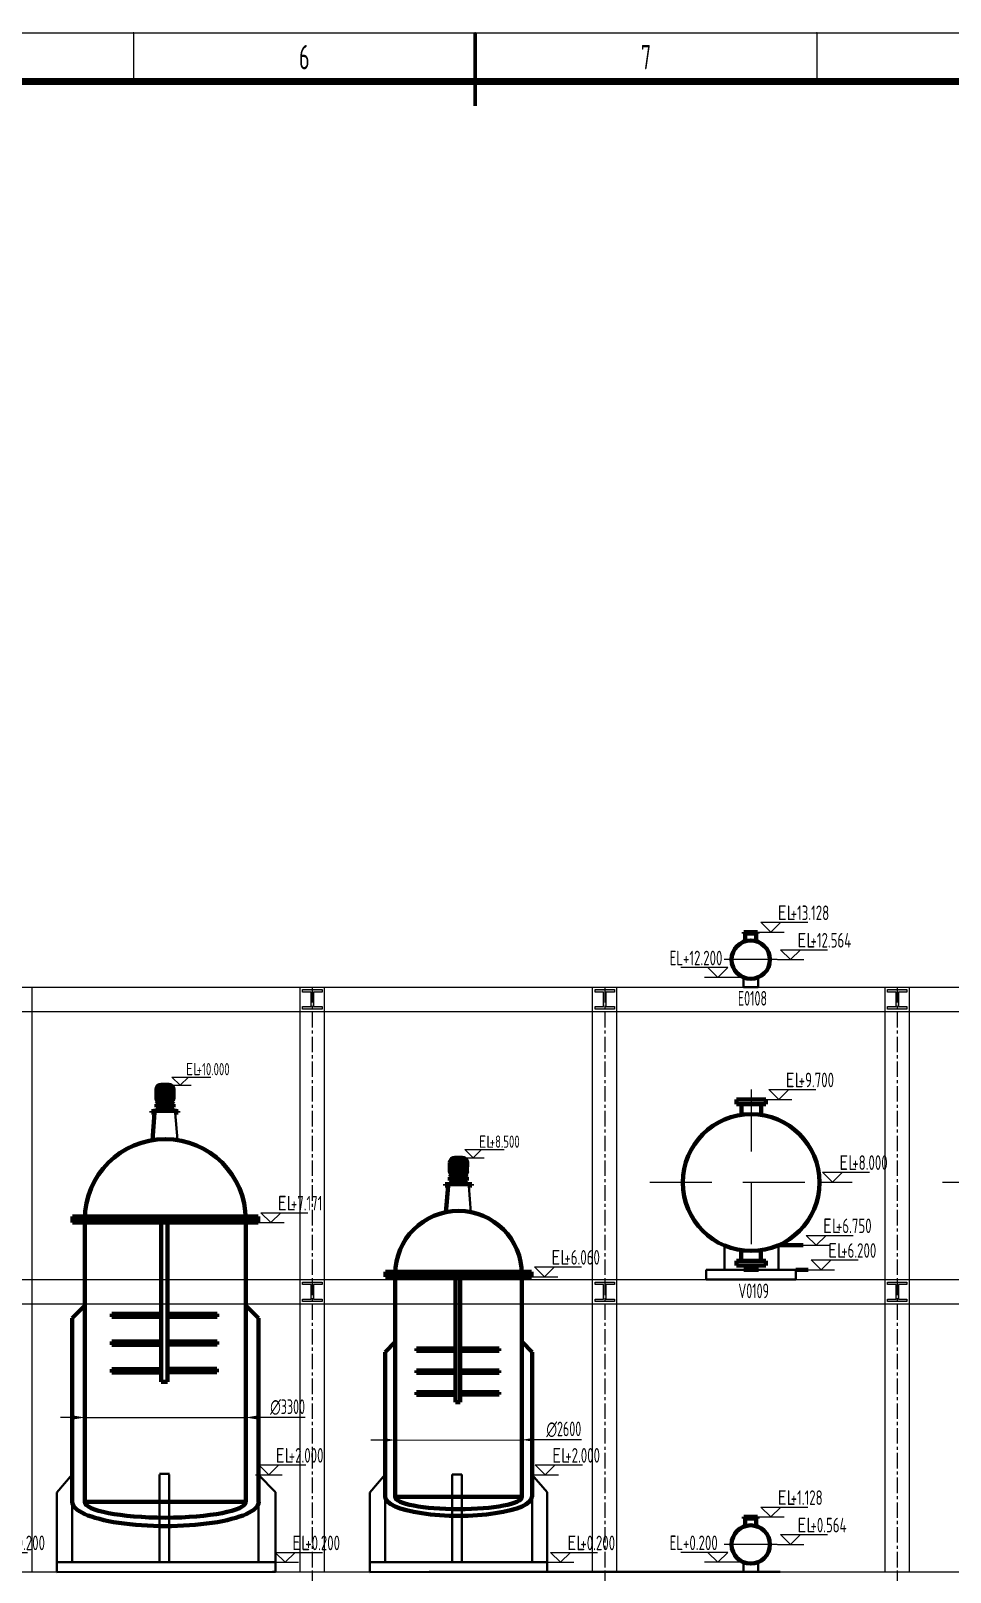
# Model space of a CAD drawing. Header units: millimetres. Extents: x 2250 to 7274, y 852 to 2251.
# Drawn here: x 3628.8 to 3817.4, y 1133.1 to 1449.3 of the extents above; entities that cross this region are included whole.
import ezdxf
from ezdxf.enums import TextEntityAlignment as Align

# ---------------------------------------------------------------- set-up
doc = ezdxf.new("R2010")
doc.units = ezdxf.units.MM
doc.linetypes.add('CENTER', pattern=[50.8, 31.75, -6.35, 6.35, -6.35])
doc.linetypes.add('DASHED', pattern=[19.05, 12.7, -6.35])
for name, color, linetype, lineweight in [('05-图框与标题栏', 7, 'Continuous', 25), ('09-文本', 7, 'Continuous', 25), ('13-文本', 7, 'Continuous', 25), ('13-标注', 7, 'Continuous', 15), ('13-标注 @ 1', 7, 'Continuous', 15), ('14-文本', 7, 'Continuous', 25), ('2-建筑物轮廓', 7, 'Continuous', 25), ('5-中心线', 170, 'CENTER', 25), ('7-设备基础', 140, 'Continuous', 40), ('8-设备轮廓线', 1, 'Continuous', 80), ('9-文本', 7, 'Continuous', 15)]:
    doc.layers.add(name, color=color, linetype=linetype, lineweight=lineweight)
doc.layers.add('3-网格号', color=7, linetype='Continuous', lineweight=25, true_color=0x5bc6e1)
doc.styles.add('5-gbcbig', font='gbenor.shx', dxfattribs={"width": 0.7, "height": 5, "bigfont": 'gbcbig.shx'})
doc.styles.get("Standard").update_dxf_attribs({"font": 'arial.ttf'})
doc.styles.add('国标英文+数字', font='gbenor.shx', dxfattribs={"width": 0.7, "height": 3})
doc.styles.add('图纸中的数字及字母', font='gbenor.shx', dxfattribs={"width": 0.7, "height": 3, "bigfont": 'gbcbig.shx'})
doc.styles.add('工程字', font='gbenor.shx', dxfattribs={"bigfont": 'gbcbig.shx'})
doc.dimstyles.new('ISO-25', dxfattribs={"dimtxt": 2.5, "dimasz": 2.5, "dimexe": 1.25, "dimexo": 0.625, "dimtad": 1, "dimtxsty": 'Standard', "dimcen": 2.5, "dimadec": 0, "dimazin": 0, "dimtfac": 1, "dimtmove": 0, "dimatfit": 3, "dimfxl": 0, "dimarcsym": 0})

# ---------------------------------------------------------------- blocks, each defined once
blk = doc.blocks.new('标高')
at = {"layer": '13-标注'}
for p, q in [((-0.07, 0), (5.35, 0)), ((2.63, 0), (0.58, 2.02)), ((0.58, 2.02), (10.23, 2.02)), ((2.63, 0), (4.68, 2.02))]:
    blk.add_line(p, q, dxfattribs=at)
at = {"layer": '13-标注', "style": '工程字', "width": 0.75}
blk.add_attdef('标高', text='', height=3, dxfattribs=at).set_placement((6.72, 5.48), align=Align.TOP_LEFT)
at = {"layer": '13-标注 @ 1', "insert": (4.04, 5.48), "char_height": 3, "width": 3.6927, "attachment_point": 1, "style": '工程字'}
blk.add_mtext('EL', dxfattribs=at)
blk = doc.blocks.new('*U328')
at = {"layer": '13-标注'}
ref = blk.add_blockref('标高', (3617.85, 1135.11), dxfattribs=at)
ref.add_attrib('标高', '+0.200', dxfattribs={"layer": '13-标注 @ 1', "height": 3, "style": '工程字', "width": 0.75}).set_placement((3624.57, 1140.58), align=Align.TOP_LEFT)
blk = doc.blocks.new('*U332')
at = {"layer": '13-标注'}
ref = blk.add_blockref('标高', (3734.81, 1135.1), dxfattribs=at)
ref.add_attrib('标高', '+0.200', dxfattribs={"layer": '13-标注 @ 1', "height": 3, "style": '工程字', "width": 0.75}).set_placement((3741.54, 1140.57), align=Align.TOP_LEFT)
blk = doc.blocks.new('*U333')
at = {"layer": '13-标注'}
ref = blk.add_blockref('标高', (3731.54, 1193.7), dxfattribs=at)
ref.add_attrib('标高', '+6.060', dxfattribs={"layer": '13-标注 @ 1', "height": 3, "style": '工程字', "width": 0.75}).set_placement((3738.26, 1199.17), align=Align.TOP_LEFT)
blk = doc.blocks.new('*U334')
at = {"layer": '13-标注'}
ref = blk.add_blockref('标高', (3717.33, 1218.09), dxfattribs=dict(at, xscale=0.8354673706024132, yscale=0.8354673706024132, zscale=0.8354673706024132))
ref.add_attrib('标高', '+8.500', dxfattribs={"layer": '13-标注 @ 1', "height": 2.506, "style": '工程字', "width": 0.75}).set_placement((3722.95, 1222.67), align=Align.TOP_LEFT)
blk = doc.blocks.new('*U335')
at = {"layer": '13-标注'}
ref = blk.add_blockref('标高', (3731.71, 1153.06), dxfattribs=at)
ref.add_attrib('标高', '+2.000', dxfattribs={"layer": '13-标注 @ 1', "height": 3, "style": '工程字', "width": 0.75}).set_placement((3738.44, 1158.54), align=Align.TOP_LEFT)
blk = doc.blocks.new('*D217')
at = {"layer": '9-文本', "color": 0, "linetype": 'Continuous', "lineweight": -2, "transparency": 16777216}
for p, q in [((3701.04, 1160.19), (3698.54, 1160.18)), ((3703.54, 1160.19), (3729.54, 1160.23)), ((3741.74, 1160.25), (3732.04, 1160.23))]:
    blk.add_line(p, q, dxfattribs=at)
at = {"layer": '9-文本', "color": 0, "transparency": 16777216}
for points in [[(3701.04, 1160.6), (3701.04, 1159.77), (3703.54, 1160.19)], [(3732.04, 1160.65), (3732.04, 1159.82), (3729.54, 1160.23)]]:
    blk.add_solid(points, dxfattribs=at)
at = {"layer": 'Defpoints', "color": 0, "transparency": 16777216}
for p in [(3703.54, 1160.19), (3729.54, 1160.23)]:
    blk.add_point(p, dxfattribs=at)
at = {"layer": '9-文本', "color": 0, "transparency": 16777216, "insert": (3738.14, 1162.37), "char_height": 3, "width": 3.5, "attachment_point": 5, "rotation": 0.0833, "style": '图纸中的数字及字母', "bg_fill": 3, "box_fill_scale": 1.1, "bg_fill_color": 256, "bg_fill_true_color": 13158600, "bg_fill_transparency": 0}
blk.add_mtext('∅2600', dxfattribs=at)
blk = doc.blocks.new('*U398')
at = {"layer": '13-标注'}
ref = blk.add_blockref('标高', (3782.02, 1138.76), dxfattribs=at)
ref.add_attrib('标高', '+0.564', dxfattribs={"layer": '13-标注 @ 1', "height": 3, "style": '工程字', "width": 0.75}).set_placement((3788.74, 1144.23), align=Align.TOP_LEFT)
blk = doc.blocks.new('*U399')
at = {"layer": '13-标注'}
ref = blk.add_blockref('标高', (3777.97, 1144.4), dxfattribs=at)
ref.add_attrib('标高', '+1.128', dxfattribs={"layer": '13-标注 @ 1', "height": 3, "style": '工程字', "width": 0.75}).set_placement((3784.69, 1149.87), align=Align.TOP_LEFT)
blk = doc.blocks.new('*U402')
at = {"layer": '13-标注'}
ref = blk.add_blockref('标高', (3782.02, 1258.76), dxfattribs=at)
ref.add_attrib('标高', '+12.564', dxfattribs={"layer": '13-标注 @ 1', "height": 3, "style": '工程字', "width": 0.75}).set_placement((3788.74, 1264.23), align=Align.TOP_LEFT)
blk = doc.blocks.new('*U403')
at = {"layer": '13-标注'}
ref = blk.add_blockref('标高', (3777.97, 1264.4), dxfattribs=at)
ref.add_attrib('标高', '+13.128', dxfattribs={"layer": '13-标注 @ 1', "height": 3, "style": '工程字', "width": 0.75}).set_placement((3784.69, 1269.87), align=Align.TOP_LEFT)
blk = doc.blocks.new('*U406')
at = {"layer": '13-标注'}
ref = blk.add_blockref('标高', (3678.37, 1135.1), dxfattribs=at)
ref.add_attrib('标高', '+0.200', dxfattribs={"layer": '13-标注 @ 1', "height": 3, "style": '工程字', "width": 0.75}).set_placement((3685.1, 1140.57), align=Align.TOP_LEFT)
blk = doc.blocks.new('*U407')
at = {"layer": '13-标注'}
ref = blk.add_blockref('标高', (3675.41, 1204.81), dxfattribs=at)
ref.add_attrib('标高', '+7.171', dxfattribs={"layer": '13-标注 @ 1', "height": 3, "style": '工程字', "width": 0.75}).set_placement((3682.13, 1210.28), align=Align.TOP_LEFT)
blk = doc.blocks.new('*U408')
at = {"layer": '13-标注'}
ref = blk.add_blockref('标高', (3657.2, 1232.97), dxfattribs=dict(at, xscale=0.8354673706024132, yscale=0.8354673706024132, zscale=0.8354673706024132))
ref.add_attrib('标高', '+10.000', dxfattribs={"layer": '13-标注 @ 1', "height": 2.506, "style": '工程字', "width": 0.75}).set_placement((3662.82, 1237.54), align=Align.TOP_LEFT)
blk = doc.blocks.new('*U409')
at = {"layer": '13-标注'}
ref = blk.add_blockref('标高', (3674.98, 1153.06), dxfattribs=at)
ref.add_attrib('标高', '+2.000', dxfattribs={"layer": '13-标注 @ 1', "height": 3, "style": '工程字', "width": 0.75}).set_placement((3681.71, 1158.54), align=Align.TOP_LEFT)
blk = doc.blocks.new('*D263')
at = {"layer": '9-文本', "color": 0, "linetype": 'Continuous', "lineweight": -2, "transparency": 16777216}
for p, q in [((3637.37, 1164.81), (3634.87, 1164.81)), ((3639.87, 1164.81), (3672.87, 1164.81)), ((3685.07, 1164.81), (3675.37, 1164.81))]:
    blk.add_line(p, q, dxfattribs=at)
at = {"layer": '9-文本', "color": 0, "lineweight": 100, "transparency": 16777216}
for points in [[(3637.37, 1165.23), (3637.37, 1164.39), (3639.87, 1164.81)], [(3675.37, 1165.23), (3675.37, 1164.39), (3672.87, 1164.81)]]:
    blk.add_solid(points, dxfattribs=at)
at = {"layer": 'Defpoints', "color": 0, "lineweight": 100, "transparency": 16777216}
for p in [(3639.87, 1164.81), (3672.87, 1164.81)]:
    blk.add_point(p, dxfattribs=at)
at = {"layer": '9-文本', "color": 0, "transparency": 16777216, "insert": (3681.47, 1166.93), "char_height": 3, "width": 3.5, "attachment_point": 5, "style": '图纸中的数字及字母', "bg_fill": 3, "box_fill_scale": 1.1, "bg_fill_color": 256, "bg_fill_true_color": 13158600, "bg_fill_transparency": 0}
blk.add_mtext('∅3300', dxfattribs=at)
blk = doc.blocks.new('*U482')
at = {"layer": '14-文本'}
ref = blk.add_blockref('标高', (3787.25, 1200.16), dxfattribs=at)
ref.add_attrib('标高', '+6.750', dxfattribs={"layer": '13-标注 @ 1', "height": 3, "style": '工程字', "width": 0.75}).set_placement((3793.97, 1205.64), align=Align.TOP_LEFT)
blk = doc.blocks.new('*U483')
at = {"layer": '14-文本'}
ref = blk.add_blockref('标高', (3790.6, 1213.13), dxfattribs=at)
ref.add_attrib('标高', '+8.000', dxfattribs={"layer": '13-标注 @ 1', "height": 3, "style": '工程字', "width": 0.75}).set_placement((3797.32, 1218.61), align=Align.TOP_LEFT)
blk = doc.blocks.new('*U484')
at = {"layer": '14-文本'}
ref = blk.add_blockref('标高', (3788.32, 1195.11), dxfattribs=at)
ref.add_attrib('标高', '+6.200', dxfattribs={"layer": '13-标注 @ 1', "height": 3, "style": '工程字', "width": 0.75}).set_placement((3795.05, 1200.58), align=Align.TOP_LEFT)
blk = doc.blocks.new('*U485')
at = {"layer": '14-文本'}
ref = blk.add_blockref('标高', (3779.6, 1230.09), dxfattribs=at)
ref.add_attrib('标高', '+9.700', dxfattribs={"layer": '13-标注 @ 1', "height": 3, "style": '工程字', "width": 0.75}).set_placement((3786.32, 1235.57), align=Align.TOP_LEFT)

msp = doc.modelspace()

# ---------------------------------------------------------------- hatches: boundary and pattern name
at = {"layer": '2-建筑物轮廓'}
h = msp.add_hatch(color=1, dxfattribs=at)
h.dxf.hatch_style = 1
h.paths.add_polyline_path([(3686.288, 1252.111), (3686.288, 1249.111), (3684.538, 1249.111), (3684.538, 1248.611), (3688.538, 1248.611), (3688.538, 1249.111), (3686.788, 1249.111), (3686.788, 1252.111), (3688.538, 1252.111), (3688.538, 1252.611), (3684.538, 1252.611), (3684.538, 1252.111)])
h = msp.add_hatch(color=1, dxfattribs=at)
h.dxf.hatch_style = 1
h.paths.add_polyline_path([(3686.288, 1252.111), (3686.288, 1249.111), (3684.538, 1249.111), (3684.538, 1248.611), (3688.538, 1248.611), (3688.538, 1249.111), (3686.788, 1249.111), (3686.788, 1252.111), (3688.538, 1252.111), (3688.538, 1252.611), (3684.538, 1252.611), (3684.538, 1252.111)])
h = msp.add_hatch(color=1, dxfattribs=at)
h.dxf.hatch_style = 1
h.paths.add_polyline_path([(3746.288, 1252.111), (3746.288, 1249.111), (3744.538, 1249.111), (3744.538, 1248.611), (3748.538, 1248.611), (3748.538, 1249.111), (3746.788, 1249.111), (3746.788, 1252.111), (3748.538, 1252.111), (3748.538, 1252.611), (3744.538, 1252.611), (3744.538, 1252.111)])
h = msp.add_hatch(color=1, dxfattribs=at)
h.dxf.hatch_style = 1
h.paths.add_polyline_path([(3806.288, 1252.111), (3806.288, 1249.111), (3804.538, 1249.111), (3804.538, 1248.611), (3808.538, 1248.611), (3808.538, 1249.111), (3806.788, 1249.111), (3806.788, 1252.111), (3808.538, 1252.111), (3808.538, 1252.611), (3804.538, 1252.611), (3804.538, 1252.111)])
h = msp.add_hatch(color=1, dxfattribs=at)
h.dxf.hatch_style = 1
h.paths.add_polyline_path([(3806.288, 1252.111), (3806.288, 1249.111), (3804.538, 1249.111), (3804.538, 1248.611), (3808.538, 1248.611), (3808.538, 1249.111), (3806.788, 1249.111), (3806.788, 1252.111), (3808.538, 1252.111), (3808.538, 1252.611), (3804.538, 1252.611), (3804.538, 1252.111)])
h = msp.add_hatch(color=1, dxfattribs=at)
h.dxf.hatch_style = 1
h.paths.add_polyline_path([(3686.288, 1192.111), (3686.288, 1189.111), (3684.538, 1189.111), (3684.538, 1188.611), (3688.538, 1188.611), (3688.538, 1189.111), (3686.788, 1189.111), (3686.788, 1192.111), (3688.538, 1192.111), (3688.538, 1192.611), (3684.538, 1192.611), (3684.538, 1192.111)])
h = msp.add_hatch(color=1, dxfattribs=at)
h.dxf.hatch_style = 1
h.paths.add_polyline_path([(3686.288, 1192.111), (3686.288, 1189.111), (3684.538, 1189.111), (3684.538, 1188.611), (3688.538, 1188.611), (3688.538, 1189.111), (3686.788, 1189.111), (3686.788, 1192.111), (3688.538, 1192.111), (3688.538, 1192.611), (3684.538, 1192.611), (3684.538, 1192.111)])
h = msp.add_hatch(color=1, dxfattribs=at)
h.dxf.hatch_style = 1
h.paths.add_polyline_path([(3746.288, 1192.111), (3746.288, 1189.111), (3744.538, 1189.111), (3744.538, 1188.611), (3748.538, 1188.611), (3748.538, 1189.111), (3746.788, 1189.111), (3746.788, 1192.111), (3748.538, 1192.111), (3748.538, 1192.611), (3744.538, 1192.611), (3744.538, 1192.111)])
h = msp.add_hatch(color=1, dxfattribs=at)
h.dxf.hatch_style = 1
h.paths.add_polyline_path([(3806.288, 1192.111), (3806.288, 1189.111), (3804.538, 1189.111), (3804.538, 1188.611), (3808.538, 1188.611), (3808.538, 1189.111), (3806.788, 1189.111), (3806.788, 1192.111), (3808.538, 1192.111), (3808.538, 1192.611), (3804.538, 1192.611), (3804.538, 1192.111)])
h = msp.add_hatch(color=1, dxfattribs=at)
h.dxf.hatch_style = 1
h.paths.add_polyline_path([(3806.288, 1192.111), (3806.288, 1189.111), (3804.538, 1189.111), (3804.538, 1188.611), (3808.538, 1188.611), (3808.538, 1189.111), (3806.788, 1189.111), (3806.788, 1192.111), (3808.538, 1192.111), (3808.538, 1192.611), (3804.538, 1192.611), (3804.538, 1192.111)])

# ---------------------------------------------------------------- linework, layer by layer
at = {"layer": '05-图框与标题栏'}
for p, q in [((3299.443, 1448.94), (4140.443, 1448.94)), ((3649.86, 1448.94), (3649.86, 1438.94)), ((3790.026, 1448.94), (3790.026, 1438.94))]:
    msp.add_line(p, q, dxfattribs=at)
at = {"layer": '05-图框与标题栏', "const_width": 0.8}
msp.add_lwpolyline([(3719.943, 1448.94), (3719.943, 1433.94)], dxfattribs=at)
at = {"layer": '05-图框与标题栏', "const_width": 1.4}
msp.add_lwpolyline([(3324.443, 1438.94), (3324.443, 864.94), (4130.443, 864.94), (4130.443, 1438.94)], close=True, dxfattribs=at)
at = {"layer": '05-图框与标题栏'}
for p in [(3649.86, 1448.94), (3649.86, 1448.94), (3649.86, 1448.94), (3719.943, 1448.94), (3719.943, 1448.94), (3719.943, 1448.94), (3790.026, 1448.94), (3790.026, 1448.94), (3790.026, 1448.94)]:
    msp.add_point(p, dxfattribs=at)
at = {"layer": '13-标注'}
for p, q in [((3771.799, 1257.138), (3762.148, 1257.138)), ((3769.748, 1255.115), (3767.698, 1257.138)), ((3769.748, 1255.115), (3771.799, 1257.138)), ((3774.993, 1255.115), (3767.024, 1255.115)), ((3771.799, 1137.136), (3762.148, 1137.136)), ((3769.748, 1135.113), (3767.698, 1137.136)), ((3769.748, 1135.113), (3771.799, 1137.136)), ((3774.993, 1135.113), (3767.024, 1135.113))]:
    msp.add_line(p, q, dxfattribs=at)
at = {"layer": '14-文本'}
for p, q in [((3684.538, 1252.111), (3684.538, 1252.611)), ((3684.538, 1252.611), (3688.538, 1252.611)), ((3684.538, 1252.111), (3684.538, 1252.611)), ((3684.538, 1252.611), (3688.538, 1252.611)), ((3688.538, 1252.611), (3688.538, 1252.111)), ((3688.538, 1252.611), (3688.538, 1252.111)), ((3744.538, 1252.111), (3744.538, 1252.611)), ((3744.538, 1252.611), (3748.538, 1252.611)), ((3748.538, 1252.611), (3748.538, 1252.111)), ((3748.538, 1252.611), (3748.538, 1252.111)), ((3804.538, 1252.111), (3804.538, 1252.611)), ((3804.538, 1252.611), (3808.538, 1252.611)), ((3804.538, 1252.111), (3804.538, 1252.611)), ((3804.538, 1252.611), (3808.538, 1252.611)), ((3808.538, 1252.611), (3808.538, 1252.111)), ((3808.538, 1252.611), (3808.538, 1252.111)), ((3686.288, 1252.111), (3684.538, 1252.111)), ((3686.288, 1252.111), (3684.538, 1252.111)), ((3686.288, 1249.111), (3686.288, 1252.111)), ((3686.288, 1249.111), (3686.288, 1252.111)), ((3688.538, 1252.111), (3686.788, 1252.111)), ((3686.788, 1252.111), (3686.788, 1249.111)), ((3688.538, 1252.111), (3686.788, 1252.111)), ((3686.788, 1252.111), (3686.788, 1249.111)), ((3746.288, 1252.111), (3744.538, 1252.111)), ((3746.288, 1249.111), (3746.288, 1252.111)), ((3748.538, 1252.111), (3746.788, 1252.111)), ((3746.788, 1252.111), (3746.788, 1249.111)), ((3806.288, 1252.111), (3804.538, 1252.111)), ((3806.288, 1252.111), (3804.538, 1252.111)), ((3806.288, 1249.111), (3806.288, 1252.111)), ((3806.288, 1249.111), (3806.288, 1252.111)), ((3808.538, 1252.111), (3806.788, 1252.111)), ((3806.788, 1252.111), (3806.788, 1249.111)), ((3808.538, 1252.111), (3806.788, 1252.111)), ((3806.788, 1252.111), (3806.788, 1249.111)), ((3684.538, 1248.611), (3684.538, 1249.111)), ((3684.538, 1249.111), (3686.288, 1249.111)), ((3684.538, 1248.611), (3684.538, 1249.111)), ((3684.538, 1249.111), (3686.288, 1249.111)), ((3688.538, 1248.611), (3684.538, 1248.611)), ((3688.538, 1248.611), (3684.538, 1248.611)), ((3686.788, 1249.111), (3688.538, 1249.111)), ((3686.788, 1249.111), (3688.538, 1249.111)), ((3688.538, 1249.111), (3688.538, 1248.611)), ((3688.538, 1249.111), (3688.538, 1248.611)), ((3744.538, 1248.611), (3744.538, 1249.111)), ((3744.538, 1249.111), (3746.288, 1249.111)), ((3748.538, 1248.611), (3744.538, 1248.611)), ((3746.788, 1249.111), (3748.538, 1249.111)), ((3748.538, 1249.111), (3748.538, 1248.611)), ((3804.538, 1248.611), (3804.538, 1249.111)), ((3804.538, 1249.111), (3806.288, 1249.111)), ((3804.538, 1248.611), (3804.538, 1249.111)), ((3804.538, 1249.111), (3806.288, 1249.111)), ((3808.538, 1248.611), (3804.538, 1248.611)), ((3808.538, 1248.611), (3804.538, 1248.611)), ((3806.788, 1249.111), (3808.538, 1249.111)), ((3806.788, 1249.111), (3808.538, 1249.111)), ((3808.538, 1249.111), (3808.538, 1248.611)), ((3808.538, 1249.111), (3808.538, 1248.611)), ((3684.538, 1192.111), (3684.538, 1192.611)), ((3684.538, 1192.611), (3688.538, 1192.611)), ((3684.538, 1192.111), (3684.538, 1192.611)), ((3684.538, 1192.611), (3688.538, 1192.611)), ((3688.538, 1192.611), (3688.538, 1192.111)), ((3688.538, 1192.611), (3688.538, 1192.111)), ((3744.538, 1192.111), (3744.538, 1192.611)), ((3744.538, 1192.611), (3748.538, 1192.611)), ((3748.538, 1192.611), (3748.538, 1192.111)), ((3748.538, 1192.611), (3748.538, 1192.111)), ((3804.538, 1192.111), (3804.538, 1192.611)), ((3804.538, 1192.611), (3808.538, 1192.611)), ((3804.538, 1192.111), (3804.538, 1192.611)), ((3804.538, 1192.611), (3808.538, 1192.611)), ((3808.538, 1192.611), (3808.538, 1192.111)), ((3808.538, 1192.611), (3808.538, 1192.111)), ((3686.288, 1192.111), (3684.538, 1192.111)), ((3686.288, 1192.111), (3684.538, 1192.111)), ((3686.288, 1189.111), (3686.288, 1192.111)), ((3686.288, 1189.111), (3686.288, 1192.111)), ((3688.538, 1192.111), (3686.788, 1192.111)), ((3686.788, 1192.111), (3686.788, 1189.111)), ((3688.538, 1192.111), (3686.788, 1192.111)), ((3686.788, 1192.111), (3686.788, 1189.111)), ((3746.288, 1192.111), (3744.538, 1192.111)), ((3746.288, 1189.111), (3746.288, 1192.111)), ((3748.538, 1192.111), (3746.788, 1192.111)), ((3746.788, 1192.111), (3746.788, 1189.111)), ((3806.288, 1192.111), (3804.538, 1192.111)), ((3806.288, 1192.111), (3804.538, 1192.111)), ((3806.288, 1189.111), (3806.288, 1192.111)), ((3806.288, 1189.111), (3806.288, 1192.111)), ((3808.538, 1192.111), (3806.788, 1192.111)), ((3806.788, 1192.111), (3806.788, 1189.111)), ((3808.538, 1192.111), (3806.788, 1192.111)), ((3806.788, 1192.111), (3806.788, 1189.111)), ((3684.538, 1188.611), (3684.538, 1189.111)), ((3684.538, 1189.111), (3686.288, 1189.111)), ((3684.538, 1188.611), (3684.538, 1189.111)), ((3684.538, 1189.111), (3686.288, 1189.111)), ((3688.538, 1188.611), (3684.538, 1188.611)), ((3688.538, 1188.611), (3684.538, 1188.611)), ((3686.788, 1189.111), (3688.538, 1189.111)), ((3686.788, 1189.111), (3688.538, 1189.111)), ((3688.538, 1189.111), (3688.538, 1188.611)), ((3688.538, 1189.111), (3688.538, 1188.611)), ((3744.538, 1188.611), (3744.538, 1189.111)), ((3744.538, 1189.111), (3746.288, 1189.111)), ((3748.538, 1188.611), (3744.538, 1188.611)), ((3746.788, 1189.111), (3748.538, 1189.111)), ((3748.538, 1189.111), (3748.538, 1188.611)), ((3804.538, 1188.611), (3804.538, 1189.111)), ((3804.538, 1189.111), (3806.288, 1189.111)), ((3804.538, 1188.611), (3804.538, 1189.111)), ((3804.538, 1189.111), (3806.288, 1189.111)), ((3808.538, 1188.611), (3804.538, 1188.611)), ((3808.538, 1188.611), (3804.538, 1188.611)), ((3806.788, 1189.111), (3808.538, 1189.111)), ((3806.788, 1189.111), (3808.538, 1189.111)), ((3808.538, 1189.111), (3808.538, 1188.611)), ((3808.538, 1189.111), (3808.538, 1188.611))]:
    msp.add_line(p, q, dxfattribs=at)
at = {"layer": '14-文本', "lineweight": 100}
for p, q in [((3782.195, 1200.164), (3787.246, 1200.164)), ((3788.252, 1195.105), (3785.75, 1195.101))]:
    msp.add_line(p, q, dxfattribs=at)
at = {"layer": '2-建筑物轮廓'}
for p, q in [((3564.038, 1253.111), (3809.038, 1253.111)), ((3564.038, 1248.111), (3809.038, 1248.111)), ((3564.038, 1248.111), (3869.039, 1248.111)), ((3564.038, 1193.111), (3809.038, 1193.111)), ((3564.038, 1188.111), (3809.038, 1188.111)), ((3564.038, 1188.111), (3869.039, 1188.111))]:
    msp.add_line(p, q, dxfattribs=at)
at = {"layer": '2-建筑物轮廓', "ltscale": 0.1}
for p, q in [((3629.038, 1193.111), (3629.038, 1253.111)), ((3629.038, 1193.111), (3629.038, 1253.111)), ((3629.038, 1253.111), (3684.038, 1253.111)), ((3684.038, 1193.111), (3684.038, 1253.111)), ((3689.038, 1193.111), (3689.038, 1253.111)), ((3689.038, 1253.111), (3744.038, 1253.111)), ((3744.038, 1193.111), (3744.038, 1253.111)), ((3749.038, 1193.111), (3749.038, 1253.111)), ((3749.038, 1253.111), (3804.038, 1253.111)), ((3804.038, 1193.111), (3804.038, 1253.111)), ((3809.038, 1193.111), (3809.038, 1253.111)), ((3809.038, 1253.111), (3869.038, 1253.111)), ((3564.038, 1193.111), (3809.038, 1193.111)), ((3629.038, 1133.111), (3629.038, 1193.111)), ((3629.038, 1133.111), (3629.038, 1193.111)), ((3629.038, 1193.111), (3684.038, 1193.111)), ((3629.038, 1193.111), (3684.038, 1193.111)), ((3629.038, 1193.111), (3684.038, 1193.111)), ((3684.038, 1133.111), (3684.038, 1193.111)), ((3689.038, 1133.111), (3689.038, 1193.111)), ((3689.038, 1193.111), (3744.038, 1193.111)), ((3689.038, 1193.111), (3744.038, 1193.111)), ((3744.038, 1133.111), (3744.038, 1193.111)), ((3749.038, 1133.111), (3749.038, 1193.111)), ((3749.038, 1193.111), (3804.038, 1193.111)), ((3804.038, 1133.111), (3804.038, 1193.111)), ((3809.038, 1133.111), (3809.038, 1193.111)), ((3809.038, 1193.111), (3869.038, 1193.111)), ((3487.467, 1133.111), (3869.039, 1133.105)), ((3564.038, 1133.111), (3809.038, 1133.111)), ((3945.61, 1133.111), (3564.038, 1133.105)), ((3629.038, 1133.111), (3684.038, 1133.111)), ((3629.038, 1133.111), (3684.038, 1133.111)), ((3689.038, 1133.111), (3744.038, 1133.111))]:
    msp.add_line(p, q, dxfattribs=at)
at = {"layer": '3-网格号', "ltscale": 0.1}
for p, q in [((3686.538, 1133.111), (3686.538, 1033.545)), ((3686.538, 1133.111), (3686.538, 1033.545)), ((3746.538, 1133.111), (3746.538, 1033.545)), ((3746.538, 1133.111), (3746.538, 1033.545)), ((3806.538, 1133.111), (3806.538, 1033.545)), ((3806.538, 1133.111), (3806.538, 1033.545))]:
    msp.add_line(p, q, dxfattribs=at)
at = {"layer": '5-中心线'}
for p, q in [((3781.925, 1258.758), (3771.054, 1258.758)), ((3781.925, 1138.756), (3771.054, 1138.756))]:
    msp.add_line(p, q, dxfattribs=at)
at = {"layer": '5-中心线', "ltscale": 0.1}
for p, q in [((3686.538, 1253.111), (3686.538, 1193.111)), ((3746.538, 1253.111), (3746.538, 1193.111)), ((3806.538, 1253.111), (3806.538, 1193.111)), ((3686.538, 1193.111), (3686.538, 1133.111)), ((3746.538, 1193.111), (3746.538, 1133.111)), ((3806.538, 1193.111), (3806.538, 1133.111))]:
    msp.add_line(p, q, dxfattribs=at)
at = {"layer": '5-中心线', "linetype": 'DASHED'}
for p, q in [((3776.567, 1232.114), (3776.567, 1194.096)), ((3755.808, 1213.105), (3797.327, 1213.105)), ((3815.808, 1213.105), (3857.327, 1213.105))]:
    msp.add_line(p, q, dxfattribs=at)
at = {"layer": '7-设备基础'}
for p, q in [((3774.993, 1253.113), (3774.993, 1255.118)), ((3777.994, 1253.113), (3774.993, 1253.113)), ((3777.994, 1255.118), (3777.994, 1253.113)), ((3771.122, 1195.092), (3771.113, 1200.089)), ((3782.186, 1195.127), (3782.195, 1200.164)), ((3785.739, 1193.111), (3767.338, 1193.111)), ((3785.75, 1195.105), (3767.349, 1195.105)), ((3767.349, 1195.091), (3767.349, 1193.111)), ((3785.75, 1193.111), (3785.75, 1195.101)), ((3637.279, 1153.097), (3634.117, 1149.444)), ((3655.165, 1153.269), (3657.228, 1153.269)), ((3655.202, 1135.097), (3655.202, 1153.097)), ((3657.202, 1153.097), (3657.202, 1135.097)), ((3675.496, 1153.062), (3678.96, 1149.481)), ((3701.499, 1153.096), (3698.337, 1149.444)), ((3715.237, 1135.096), (3715.237, 1153.096)), ((3715.237, 1153.096), (3717.237, 1153.096)), ((3717.237, 1153.096), (3717.237, 1135.096)), ((3731.577, 1153.133), (3734.74, 1149.481)), ((3634.117, 1149.444), (3634.117, 1133.097)), ((3637.279, 1148.527), (3637.297, 1135.097)), ((3675.496, 1148.527), (3675.496, 1135.097)), ((3678.96, 1149.481), (3678.96, 1133.12)), ((3698.337, 1149.444), (3698.337, 1133.096)), ((3701.499, 1148.526), (3701.516, 1135.096)), ((3731.609, 1148.526), (3731.609, 1135.096)), ((3734.74, 1149.481), (3734.74, 1133.12)), ((3734.86, 1137.168), (3734.86, 1137.168)), ((3678.96, 1135.097), (3634.117, 1135.097)), ((3678.96, 1133.12), (3634.117, 1133.101)), ((3678.374, 1133.132), (3678.96, 1133.12)), ((3734.74, 1135.096), (3698.337, 1135.096)), ((3734.74, 1133.12), (3698.337, 1133.102)), ((3734.74, 1133.12), (3734.74, 1133.096)), ((3774.993, 1133.111), (3774.993, 1135.116)), ((3777.994, 1133.111), (3774.993, 1133.111)), ((3777.994, 1135.116), (3777.994, 1133.111))]:
    msp.add_line(p, q, dxfattribs=at)
at = {"layer": '7-设备基础', "ltscale": 0.1}
msp.add_line((3710.538, 1133.111), (3782.538, 1133.111), dxfattribs=at)
at = {"layer": '8-设备轮廓线'}
for p, q in [((3777.896, 1264.398), (3775.084, 1264.398)), ((3775.084, 1264.398), (3775.084, 1264.117)), ((3775.084, 1264.117), (3775.365, 1264.117)), ((3775.365, 1264.117), (3775.365, 1262.531)), ((3777.614, 1264.117), (3775.365, 1264.117)), ((3777.614, 1262.531), (3777.614, 1264.117)), ((3777.614, 1264.117), (3777.896, 1264.117)), ((3777.896, 1264.117), (3777.896, 1264.398)), ((3654.549, 1230.322), (3654.56, 1232.127)), ((3654.658, 1232.552), (3656.31, 1232.552)), ((3654.84, 1232.552), (3654.829, 1230.036)), ((3655.131, 1232.552), (3655.12, 1230.036)), ((3655.422, 1232.552), (3655.411, 1230.036)), ((3655.529, 1233.096), (3657.09, 1233.096)), ((3655.713, 1232.552), (3655.702, 1230.036)), ((3656.004, 1232.552), (3655.993, 1230.036)), ((3657.962, 1232.552), (3656.31, 1232.552)), ((3656.325, 1232.552), (3656.314, 1230.036)), ((3656.616, 1232.552), (3656.605, 1230.036)), ((3656.907, 1232.552), (3656.896, 1230.036)), ((3657.198, 1232.552), (3657.187, 1230.036)), ((3657.489, 1232.552), (3657.477, 1230.036)), ((3657.779, 1232.552), (3657.768, 1230.036)), ((3658.049, 1230.322), (3658.06, 1232.127)), ((3653.56, 1227.674), (3653.923, 1227.674)), ((3653.56, 1227.419), (3653.56, 1227.674)), ((3653.56, 1227.419), (3654.105, 1227.419)), ((3654.183, 1227.34), (3653.754, 1221.731)), ((3653.923, 1227.713), (3656.299, 1227.713)), ((3654.36, 1227.713), (3654.36, 1227.781)), ((3654.36, 1227.781), (3656.299, 1227.781)), ((3654.88, 1229.524), (3654.549, 1229.111)), ((3654.549, 1229.111), (3658.049, 1229.111)), ((3654.549, 1228.786), (3658.049, 1228.786)), ((3654.549, 1228.46), (3656.299, 1228.46)), ((3654.88, 1228.266), (3654.549, 1228.46)), ((3654.88, 1229.524), (3654.704, 1229.795)), ((3654.88, 1229.524), (3656.299, 1229.524)), ((3654.88, 1229.524), (3656.299, 1229.524)), ((3654.88, 1228.266), (3656.299, 1228.266)), ((3654.88, 1228.266), (3654.88, 1227.781)), ((3657.718, 1229.524), (3656.299, 1229.524)), ((3657.718, 1229.524), (3656.299, 1229.524)), ((3658.049, 1228.46), (3656.299, 1228.46)), ((3657.718, 1228.266), (3656.299, 1228.266)), ((3658.238, 1227.781), (3656.299, 1227.781)), ((3658.674, 1227.713), (3656.299, 1227.713)), ((3657.718, 1229.524), (3657.893, 1229.795)), ((3657.718, 1229.524), (3658.049, 1229.111)), ((3657.718, 1228.266), (3658.049, 1228.46)), ((3657.718, 1228.266), (3657.718, 1227.781)), ((3658.238, 1227.713), (3658.238, 1227.781)), ((3659.038, 1227.419), (3658.492, 1227.419)), ((3658.674, 1227.674), (3658.674, 1227.713)), ((3659.038, 1227.674), (3658.674, 1227.674)), ((3659.038, 1227.419), (3659.038, 1227.674)), ((3779.601, 1230.094), (3773.589, 1230.094)), ((3773.589, 1230.094), (3773.589, 1229.091)), ((3773.589, 1229.091), (3774.591, 1229.091)), ((3774.591, 1226.943), (3774.591, 1229.091)), ((3778.599, 1229.091), (3774.591, 1229.091)), ((3778.599, 1226.943), (3778.599, 1229.091)), ((3778.599, 1229.091), (3779.601, 1229.091)), ((3779.601, 1229.091), (3779.601, 1230.094)), ((3715.754, 1218.092), (3717.315, 1218.092)), ((3714.773, 1215.318), (3714.784, 1217.122)), ((3715.105, 1214.519), (3714.773, 1214.107)), ((3714.883, 1217.547), (3716.535, 1217.547)), ((3715.105, 1214.519), (3714.929, 1214.791)), ((3715.065, 1217.547), (3715.054, 1215.031)), ((3715.105, 1214.519), (3716.523, 1214.519)), ((3715.105, 1214.519), (3716.523, 1214.519)), ((3715.356, 1217.547), (3715.345, 1215.031)), ((3715.647, 1217.547), (3715.636, 1215.031)), ((3715.938, 1217.547), (3715.926, 1215.031)), ((3716.229, 1217.547), (3716.217, 1215.031)), ((3717.942, 1214.519), (3716.523, 1214.519)), ((3717.942, 1214.519), (3716.523, 1214.519)), ((3718.187, 1217.547), (3716.535, 1217.547)), ((3716.55, 1217.547), (3716.539, 1215.031)), ((3716.841, 1217.547), (3716.829, 1215.031)), ((3717.131, 1217.547), (3717.12, 1215.031)), ((3717.422, 1217.547), (3717.411, 1215.031)), ((3717.713, 1217.547), (3717.702, 1215.031)), ((3717.942, 1214.519), (3718.118, 1214.791)), ((3717.942, 1214.519), (3718.273, 1214.107)), ((3718.004, 1217.547), (3717.993, 1215.031)), ((3718.273, 1215.318), (3718.285, 1217.122)), ((3713.784, 1212.67), (3714.148, 1212.67)), ((3713.784, 1212.415), (3713.784, 1212.67)), ((3713.784, 1212.415), (3714.33, 1212.415)), ((3714.407, 1212.335), (3713.96, 1206.837)), ((3714.148, 1212.709), (3716.523, 1212.709)), ((3714.584, 1212.709), (3714.584, 1212.777)), ((3714.584, 1212.777), (3716.523, 1212.777)), ((3714.773, 1214.107), (3718.273, 1214.107)), ((3714.773, 1213.781), (3718.273, 1213.781)), ((3714.773, 1213.456), (3716.523, 1213.456)), ((3715.105, 1213.262), (3714.773, 1213.456)), ((3715.105, 1213.262), (3716.523, 1213.262)), ((3715.105, 1213.262), (3715.105, 1212.777)), ((3718.273, 1213.456), (3716.523, 1213.456)), ((3717.942, 1213.262), (3716.523, 1213.262)), ((3718.463, 1212.777), (3716.523, 1212.777)), ((3718.899, 1212.709), (3716.523, 1212.709)), ((3717.942, 1213.262), (3718.273, 1213.456)), ((3717.942, 1213.262), (3717.942, 1212.777)), ((3718.463, 1212.709), (3718.463, 1212.777)), ((3719.262, 1212.415), (3718.717, 1212.415)), ((3718.899, 1212.67), (3718.899, 1212.709)), ((3719.262, 1212.67), (3718.899, 1212.67)), ((3719.262, 1212.415), (3719.262, 1212.67)), ((3637.329, 1205.44), (3637.329, 1206.074)), ((3637.329, 1206.074), (3675.064, 1206.074)), ((3639.868, 1205.44), (3637.329, 1205.44)), ((3637.329, 1204.805), (3637.329, 1205.44)), ((3639.868, 1205.44), (3672.867, 1205.44)), ((3639.868, 1205.44), (3672.867, 1205.44)), ((3672.867, 1205.44), (3675.405, 1205.44)), ((3675.405, 1206.074), (3675.064, 1206.074)), ((3675.405, 1205.44), (3675.405, 1206.074)), ((3675.405, 1205.44), (3675.405, 1204.805)), ((3637.329, 1204.805), (3675.064, 1204.805)), ((3639.868, 1147.474), (3639.868, 1204.805)), ((3655.562, 1172.106), (3655.562, 1204.805)), ((3655.562, 1204.805), (3656.831, 1204.805)), ((3656.831, 1204.805), (3656.831, 1172.106)), ((3672.867, 1147.474), (3672.867, 1204.805)), ((3675.405, 1204.805), (3675.064, 1204.805)), ((3774.496, 1196.981), (3774.496, 1199.139)), ((3778.571, 1199.129), (3778.571, 1196.981)), ((3773.561, 1195.979), (3773.561, 1196.981)), ((3773.561, 1196.981), (3774.563, 1196.981)), ((3773.561, 1195.979), (3779.574, 1195.979)), ((3778.571, 1196.981), (3774.563, 1196.981)), ((3778.571, 1196.981), (3779.574, 1196.981)), ((3779.574, 1196.981), (3779.574, 1195.979)), ((3701.539, 1194.196), (3701.539, 1194.696)), ((3701.539, 1194.696), (3731.269, 1194.696)), ((3703.538, 1194.196), (3701.539, 1194.196)), ((3701.539, 1193.696), (3701.539, 1194.196)), ((3701.539, 1193.696), (3731.269, 1193.696)), ((3703.538, 1194.196), (3729.538, 1194.196)), ((3703.538, 1194.196), (3729.538, 1194.196)), ((3703.538, 1148.526), (3703.538, 1193.696)), ((3715.904, 1167.933), (3715.904, 1193.696)), ((3715.904, 1193.696), (3716.904, 1193.696)), ((3716.904, 1193.696), (3716.904, 1167.933)), ((3729.538, 1194.196), (3731.538, 1194.196)), ((3729.538, 1148.526), (3729.538, 1193.696)), ((3731.538, 1194.696), (3731.269, 1194.696)), ((3731.538, 1193.696), (3731.269, 1193.696)), ((3731.538, 1194.196), (3731.538, 1194.696)), ((3731.538, 1194.196), (3731.538, 1193.696)), ((3778.045, 1195.105), (3775.045, 1195.105)), ((3639.868, 1187.808), (3637.279, 1185.192)), ((3646.678, 1186.097), (3645.408, 1186.097)), ((3645.408, 1186.097), (3645.408, 1185.462)), ((3655.562, 1186.097), (3646.678, 1186.097)), ((3656.831, 1186.097), (3666.985, 1186.097)), ((3666.985, 1186.097), (3666.985, 1185.462)), ((3672.908, 1187.808), (3675.496, 1185.192)), ((3637.279, 1185.192), (3637.279, 1147.474)), ((3645.408, 1185.462), (3655.562, 1185.462)), ((3666.985, 1185.462), (3656.831, 1185.462)), ((3675.496, 1185.192), (3675.496, 1147.474)), ((3646.678, 1180.386), (3645.408, 1180.386)), ((3645.408, 1180.386), (3645.408, 1179.751)), ((3645.408, 1179.751), (3655.562, 1179.751)), ((3655.562, 1180.386), (3646.678, 1180.386)), ((3656.831, 1180.425), (3666.985, 1180.425)), ((3666.985, 1179.79), (3656.831, 1179.79)), ((3666.985, 1180.425), (3666.985, 1179.79)), ((3703.538, 1180.304), (3701.499, 1178.244)), ((3729.57, 1180.304), (3731.609, 1178.244)), ((3701.499, 1178.244), (3701.499, 1148.526)), ((3708.904, 1178.956), (3707.904, 1178.956)), ((3707.904, 1178.956), (3707.904, 1178.456)), ((3707.904, 1178.456), (3715.904, 1178.456)), ((3715.904, 1178.956), (3708.904, 1178.956)), ((3716.904, 1178.956), (3724.903, 1178.956)), ((3724.903, 1178.456), (3716.904, 1178.456)), ((3724.903, 1178.956), (3724.903, 1178.456)), ((3731.609, 1178.244), (3731.609, 1148.526)), ((3646.678, 1174.699), (3645.408, 1174.699)), ((3645.408, 1174.699), (3645.408, 1174.064)), ((3645.408, 1174.064), (3655.562, 1174.064)), ((3655.562, 1174.699), (3646.678, 1174.699)), ((3656.804, 1174.766), (3666.958, 1174.766)), ((3666.958, 1174.131), (3656.804, 1174.131)), ((3666.958, 1174.766), (3666.958, 1174.131)), ((3708.904, 1174.457), (3707.904, 1174.457)), ((3707.904, 1174.457), (3707.904, 1173.957)), ((3707.904, 1173.957), (3715.904, 1173.957)), ((3715.904, 1174.457), (3708.904, 1174.457)), ((3716.904, 1174.487), (3724.903, 1174.487)), ((3724.903, 1173.987), (3716.904, 1173.987)), ((3724.903, 1174.487), (3724.903, 1173.987)), ((3656.197, 1172.106), (3655.562, 1172.106)), ((3656.831, 1172.106), (3656.197, 1172.106)), ((3708.904, 1169.976), (3707.904, 1169.976)), ((3707.904, 1169.976), (3707.904, 1169.476)), ((3707.904, 1169.476), (3715.904, 1169.476)), ((3715.904, 1169.976), (3708.904, 1169.976)), ((3716.404, 1167.933), (3715.904, 1167.933)), ((3716.904, 1167.933), (3716.404, 1167.933)), ((3716.882, 1170.029), (3724.882, 1170.029)), ((3724.882, 1169.529), (3716.882, 1169.529)), ((3724.882, 1170.029), (3724.882, 1169.529)), ((3703.538, 1148.526), (3729.538, 1148.526)), ((3639.867, 1147.474), (3672.867, 1147.474)), ((3777.896, 1144.396), (3775.084, 1144.396)), ((3775.084, 1144.396), (3775.084, 1144.115)), ((3775.084, 1144.115), (3775.365, 1144.115)), ((3775.365, 1144.115), (3775.365, 1142.529)), ((3777.614, 1144.115), (3775.365, 1144.115)), ((3777.614, 1142.529), (3777.614, 1144.115)), ((3777.614, 1144.115), (3777.896, 1144.115)), ((3777.896, 1144.115), (3777.896, 1144.396))]:
    msp.add_line(p, q, dxfattribs=at)
at = {"layer": '8-设备轮廓线', "lineweight": 40}
for p, q in [((3658.415, 1227.34), (3658.847, 1221.752)), ((3718.639, 1212.335), (3719.086, 1206.841))]:
    msp.add_line(p, q, dxfattribs=at)
at = {"layer": '8-设备轮廓线'}
for points in [[(3654.549, 1228.46), (3654.549, 1229.111)], [(3654.592, 1230.036), (3656.299, 1230.036)], [(3658.006, 1230.036), (3656.299, 1230.036)], [(3658.049, 1228.46), (3658.049, 1229.111)], [(3714.817, 1215.031), (3716.523, 1215.031)], [(3718.23, 1215.031), (3716.523, 1215.031)], [(3714.773, 1213.456), (3714.773, 1214.107)], [(3718.273, 1213.456), (3718.273, 1214.107)]]:
    msp.add_lwpolyline(points, dxfattribs=at)
for centre, radius in [((3776.49, 1258.758), 3.937), ((3776.567, 1213.014), 14.029), ((3776.49, 1138.756), 3.937)]:
    msp.add_circle(centre, radius, dxfattribs=at)
for centre, radius, start, end in [((3655.518, 1230.322), 0.97, 180, 212.91156), ((3655.529, 1232.127), 0.97, 90, 180), ((3657.09, 1232.127), 0.97, 0, 90), ((3657.079, 1230.322), 0.97, 327.08844, 0), ((3658.492, 1227.342), 0.0776, 90, 181.62327), ((3656.367, 1205.44), 16.5, 0, 180), ((3715.754, 1217.122), 0.97, 90, 180), ((3717.315, 1217.122), 0.97, 0, 90), ((3715.743, 1215.318), 0.97, 180, 212.91156), ((3717.304, 1215.318), 0.97, 327.08844, 0), ((3718.717, 1212.338), 0.0776, 90, 181.62327), ((3716.538, 1194.196), 13, 0, 180)]:
    msp.add_arc(centre, radius, start, end, dxfattribs=at)
for centre, major_axis, ratio in [((3716.538, 1148.526), (-15.039, 0), 0.2591498), ((3656.408, 1147.474), (-19.129, 0), 0.2585996)]:
    msp.add_ellipse(centre, major_axis=major_axis, ratio=ratio, start_param=0, end_param=3.1415927, dxfattribs=at)
at = {"layer": '8-设备轮廓线', "extrusion": (0, 0, -1)}
for centre, major_axis in [((3716.538, 1148.526), (-13, 0)), ((3656.367, 1147.474), (-16.5, 0))]:
    msp.add_ellipse(centre, major_axis=major_axis, ratio=0.1950846, start_param=3.1415927, end_param=6.2831853, dxfattribs=at)

# ---------------------------------------------------------------- block references
at = {"layer": '09-文本', "lineweight": 100}
for name in ['*U403', '*U402', '*U408', '*U485', '*U334', '*U483', '*U407', '*U482', '*U333', '*U484', '*U409', '*U335', '*U399', '*U398', '*U328', '*U406', '*U332']:
    msp.add_blockref(name, (0, 0), dxfattribs=at)

# ---------------------------------------------------------------- texts
at = {"layer": '05-图框与标题栏', "char_height": 5, "attachment_point": 5, "style": '5-gbcbig'}
for s, insert in [('6', (3684.901, 1443.94)), ('7', (3754.985, 1443.94))]:
    msp.add_mtext_dynamic_manual_height_columns(s, width=70.08333, gutter_width=25, heights=[0], dxfattribs=dict(at, insert=insert))
at = {"layer": '13-文本', "char_height": 3, "attachment_point": 5, "style": '国标英文+数字'}
for s, insert in [('E0108', (3776.842, 1250.82)), ('V0109', (3777.093, 1190.788))]:
    msp.add_mtext_dynamic_manual_height_columns(s, width=20.34727, gutter_width=25, heights=[0], dxfattribs=dict(at, insert=insert))
at = {"layer": '13-标注', "style": '工程字', "width": 0.75}
for tag, p in [('EL+12.200', (3759.841, 1260.59)), ('EL+0.200', (3759.841, 1140.588))]:
    msp.add_attdef(tag, text='0.300', height=3, dxfattribs=at).set_placement(p, align=Align.TOP_LEFT)

# ---------------------------------------------------------------- next in the draw order: dimensions: what is measured, and where the dimension line sits
at = {"layer": '9-文本'}
for p1, p2, picture, middle in [((3639.868, 1164.809), (3672.867, 1164.809), '*D263', (3681.468, 1166.934)), ((3703.542, 1160.191), (3729.538, 1160.228), '*D217', (3738.136, 1162.366))]:
    dim = msp.add_diameter_dim_2p(p1=p1, p2=p2, text='<>00', dimstyle='ISO-25', override={"dimtxsty": '图纸中的数字及字母', "dimtfill": 1, "dimarcsym": 1}, dxfattribs=at)
    dim.commit()
    dim.dimension.update_dxf_attribs({"geometry": picture, "text_midpoint": middle})

doc.saveas('drawing.dxf')
